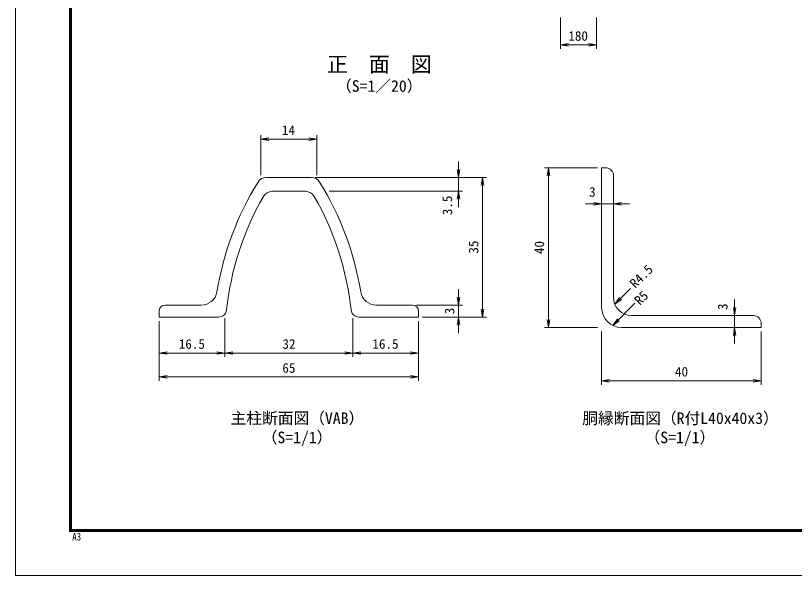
# Model space of a CAD drawing. Units: millimetres, scale not verified. Extents: x -4200 to 4200, y -2970 to 2970.
# Drawn here: x -4200 to -298, y -2970 to -166 of the extents above; entities that cross this region are included whole.
import ezdxf
from ezdxf.enums import TextEntityAlignment as Align

# ---------------------------------------------------------------- set-up
doc = ezdxf.new("R2010")
doc.units = ezdxf.units.MM
doc.header["$LTSCALE"] = 20
for name, color, linetype, lineweight in [('0-0_D-STR1', 1, 'Continuous', 18), ('0-2_D-STR-DIM', 7, 'Continuous', 9), ('0-8_0', 7, 'Continuous', 9), ('0-B_D-TTL', 7, 'Continuous', 9)]:
    doc.layers.add(name, color=color, linetype=linetype, lineweight=lineweight)
doc.layers.add('0-9_D-TTL-TXT', color=7, linetype='Continuous')
doc.styles.add('ＭＳ ゴシック', font='')
doc.styles.get('ＭＳ ゴシック').set_extended_font_data('MS Gothic')

# ---------------------------------------------------------------- blocks, each defined once
blk = doc.blocks.new('_Open')
at = {"layer": '0-8_0'}
blk.add_line((-20, 3.33), (0, 0), dxfattribs=at)
blk.add_lwpolyline([(-20, -3.33), (0, 0), (-20, 0)], dxfattribs=at)

msp = doc.modelspace()

# ---------------------------------------------------------------- linework, layer by layer
at = {"layer": '0-0_D-STR1'}
for p, q in [((-1263.97, -1628.29), (-1263.97, -928.29)), ((-1243.97, -928.29), (-1263.97, -928.29)), ((-1203.97, -968.29), (-1203.97, -1578.29)), ((-2942.87, -976.31), (-2719.05, -976.31)), ((-2914.74, -1046.31), (-2747.18, -1046.31)), ((-3269.88, -1616.31), (-3450.96, -1616.31)), ((-2392.04, -1616.31), (-2210.96, -1616.31)), ((-3480.96, -1676.31), (-3480.96, -1646.31)), ((-3182.55, -1676.31), (-3480.96, -1676.31)), ((-2479.37, -1676.31), (-2180.96, -1676.31)), ((-2180.96, -1676.31), (-2180.96, -1646.31)), ((-1113.97, -1668.29), (-503.97, -1668.29))]:
    msp.add_line(p, q, dxfattribs=at)
msp.add_lwpolyline([(-1163.97, -1728.29), (-463.97, -1728.29), (-463.97, -1708.29)], dxfattribs=at)
for centre, radius, start, end in [((-1243.97, -968.29), 40, 0, 90), ((-1698.96, -1794.51), 1512, 148.30182, 170.6662), ((-2942.87, -1026.31), 50, 90, 148.30182), ((-2719.05, -1026.31), 50, 31.69818, 90), ((-3962.96, -1794.51), 1512, 9.3338, 31.69818), ((-2914.74, -1096.31), 50, 90, 150.13204), ((-2747.18, -1096.31), 50, 29.86796, 90), ((-1698.96, -1794.51), 1452, 150.13204, 173.91336), ((-3962.96, -1794.51), 1452, 6.08664, 29.86796), ((-3269.88, -1536.31), 80, 270, 350.6662), ((-2392.04, -1536.31), 80, 189.3338, 270), ((-1113.97, -1578.29), 90, 180.00046, 270), ((-3450.96, -1646.31), 30, 90, 180), ((-2210.96, -1646.31), 30, 0, 90), ((-1163.97, -1628.29), 100, 180.00043, 270), ((-3182.55, -1636.31), 40, 270, 353.91336), ((-2479.37, -1636.31), 40, 186.08664, 270), ((-503.97, -1708.29), 40, 0, 90)]:
    msp.add_arc(centre, radius, start, end, dxfattribs=at)
at = {"layer": '0-2_D-STR-DIM'}
for p, q in [((-1469.97, -176.08), (-1469.97, -333.4)), ((-1289.97, -176.08), (-1289.97, -333.4)), ((-1429.97, -313.4), (-1329.97, -313.4)), ((-2970.96, -964.95), (-2970.96, -765.18)), ((-2690.96, -964.95), (-2690.96, -765.18)), ((-2930.96, -785.18), (-2730.96, -785.18)), ((-1980.42, -936.31), (-1980.42, -896.31)), ((-1283.97, -928.29), (-1550.64, -928.29)), ((-1530.64, -968.29), (-1530.64, -1688.29)), ((-2699.05, -976.31), (-1840.42, -976.31)), ((-2699.05, -976.31), (-1960.42, -976.31)), ((-1980.42, -1046.31), (-1980.42, -976.31)), ((-2629.06, -1046.31), (-1960.42, -1046.31)), ((-1860.42, -1636.31), (-1860.42, -1016.31)), ((-1980.42, -1086.31), (-1980.42, -1126.31)), ((-1303.97, -1108.21), (-1343.97, -1108.21)), ((-1263.97, -1108.21), (-1203.97, -1108.21)), ((-1163.97, -1108.21), (-1123.97, -1108.21)), ((-1980.42, -1576.31), (-1980.42, -1536.31)), ((-1119.44, -1532.98), (-1196.5, -1609.32)), ((-597.3, -1628.29), (-597.3, -1588.29)), ((-2190.96, -1616.31), (-1960.42, -1616.31)), ((-1980.42, -1676.31), (-1980.42, -1616.31)), ((-1097.93, -1605.7), (-1206.56, -1716.67)), ((-2160.96, -1676.31), (-1840.42, -1676.31)), ((-2160.96, -1676.31), (-1960.42, -1676.31)), ((-597.3, -1668.29), (-597.3, -1728.29)), ((-3480.96, -1696.31), (-3480.96, -1996.04)), ((-3480.96, -1696.31), (-3480.96, -1876.04)), ((-3150.96, -1680.85), (-3150.96, -1876.04)), ((-3150.96, -1680.85), (-3150.96, -1876.04)), ((-2510.96, -1680.85), (-2510.96, -1876.04)), ((-2510.96, -1680.85), (-2510.96, -1876.04)), ((-2180.96, -1696.31), (-2180.96, -1996.04)), ((-2180.96, -1696.31), (-2180.96, -1876.04)), ((-1980.42, -1716.31), (-1980.42, -1756.31)), ((-1283.97, -1728.29), (-1550.64, -1728.29)), ((-1263.97, -1748.29), (-1263.97, -2014.96)), ((-463.97, -1748.29), (-463.97, -2014.96)), ((-597.3, -1768.29), (-597.3, -1808.29)), ((-3440.96, -1856.04), (-3190.96, -1856.04)), ((-3110.96, -1856.04), (-2550.96, -1856.04)), ((-2470.96, -1856.04), (-2220.96, -1856.04)), ((-3440.96, -1976.04), (-2220.96, -1976.04)), ((-1223.97, -1994.96), (-503.97, -1994.96))]:
    msp.add_line(p, q, dxfattribs=at)
at = {"layer": '0-B_D-TTL', "color": 2, "lineweight": 18}
msp.add_lwpolyline([(-4200, 2970), (4200, 2970), (4200, -2970), (-4200, -2970)], close=True, dxfattribs=at)
at = {"layer": '0-B_D-TTL'}
for points in [[(-3930, 2750), (3930, 2750), (3930, -2750), (-3930, -2750)], [(-3927.5, 2747.5), (3927.5, 2747.5), (3927.5, -2747.5), (-3927.5, -2747.5)], [(-3925, 2745), (3925, 2745), (3925, -2745), (-3925, -2745)], [(-3922.5, 2742.5), (3922.5, 2742.5), (3922.5, -2742.5), (-3922.5, -2742.5)], [(-3920, 2740), (3920, 2740), (3920, -2740), (-3920, -2740)]]:
    msp.add_lwpolyline(points, close=True, dxfattribs=at)

# ---------------------------------------------------------------- block references
at = {"layer": '0-2_D-STR-DIM', "xscale": 2, "yscale": 2}
for p, rotation in [((-1469.97, -313.4), 180), ((-2970.96, -785.18), 180), ((-1980.42, -976.31), 270), ((-1530.64, -928.29), 90), ((-1860.42, -976.31), 90), ((-1980.42, -1046.31), 90), ((-1203.97, -1108.21), 180), ((-1980.42, -1616.31), 270), ((-1197.92, -1610.73), 224.73463), ((-1860.42, -1676.31), 270), ((-597.3, -1668.29), 270), ((-1980.42, -1676.31), 90), ((-1530.64, -1728.29), 270), ((-1207.96, -1718.1), 225.61009), ((-597.3, -1728.29), 90), ((-3480.96, -1856.04), 180), ((-3150.96, -1856.04), 180), ((-2510.96, -1856.04), 180), ((-3480.96, -1976.04), 180), ((-1263.97, -1994.96), 180)]:
    msp.add_blockref('_Open', p, dxfattribs=dict(at, rotation=rotation))
for p in [(-1289.97, -313.4), (-2690.96, -785.18), (-1263.97, -1108.21), (-3150.96, -1856.04), (-2510.96, -1856.04), (-2180.96, -1856.04), (-2180.96, -1976.04), (-463.97, -1994.96)]:
    msp.add_blockref('_Open', p, dxfattribs=at)

# ---------------------------------------------------------------- texts
at = {"layer": '0-2_D-STR-DIM', "style": 'ＭＳ ゴシック'}
for s, p in [('180', (-1430.62, -306.65)), ('14', (-2865.48, -778.43)), ('3', (-1326.43, -1087.71)), ('16.5', (-3382.21, -1849.29)), ('32', (-2863.06, -1849.29)), ('16.5', (-2412.21, -1849.29)), ('65', (-2863.31, -1969.29)), ('40', (-896.22, -1988.22))]:
    msp.add_text(s, height=48.09, dxfattribs=at).set_placement(p, align=Align.BOTTOM_LEFT)
for s, rotation, p in [('3.5', 90, (-1998.47, -1165.85)), ('35', 90, (-1867.17, -1358.29)), ('40', 90, (-1537.39, -1360.54)), ('R4.5', 45, (-1084.49, -1545.03)), ('R5', 45, (-1061.49, -1630.45)), ('3', 90, (-1987.17, -1662.04)), ('3', 90, (-618.9, -1640.56))]:
    msp.add_text(s, height=48.09, rotation=rotation, dxfattribs=at).set_placement(p, align=Align.BOTTOM_LEFT)
at = {"layer": '0-9_D-TTL-TXT', "style": 'ＭＳ ゴシック'}
for s, height, p in [('正\u3000面\u3000図', 76.98, (-2639.87, -471.8)), ('（S=1／20）', 57.77, (-2594.39, -565)), ('主柱断面図（VAB）', 57.77, (-3122.71, -2228.54)), ('胴縁断面図（R付L40x40x3）', 57.77, (-1360.62, -2228.85)), ('（S=1/1）', 57.77, (-2966.77, -2325.03)), ('（S=1/1）', 57.77, (-1048.74, -2325.03))]:
    msp.add_text(s, height=height, dxfattribs=at).set_placement(p, align=Align.BOTTOM_LEFT)
at = {"layer": '0-B_D-TTL', "style": 'ＭＳ ゴシック', "width": 0.85}
msp.add_text('A3', height=38.42, dxfattribs=at).set_placement((-3916.09, -2806.81), align=Align.BOTTOM_LEFT)

doc.saveas('drawing.dxf')
